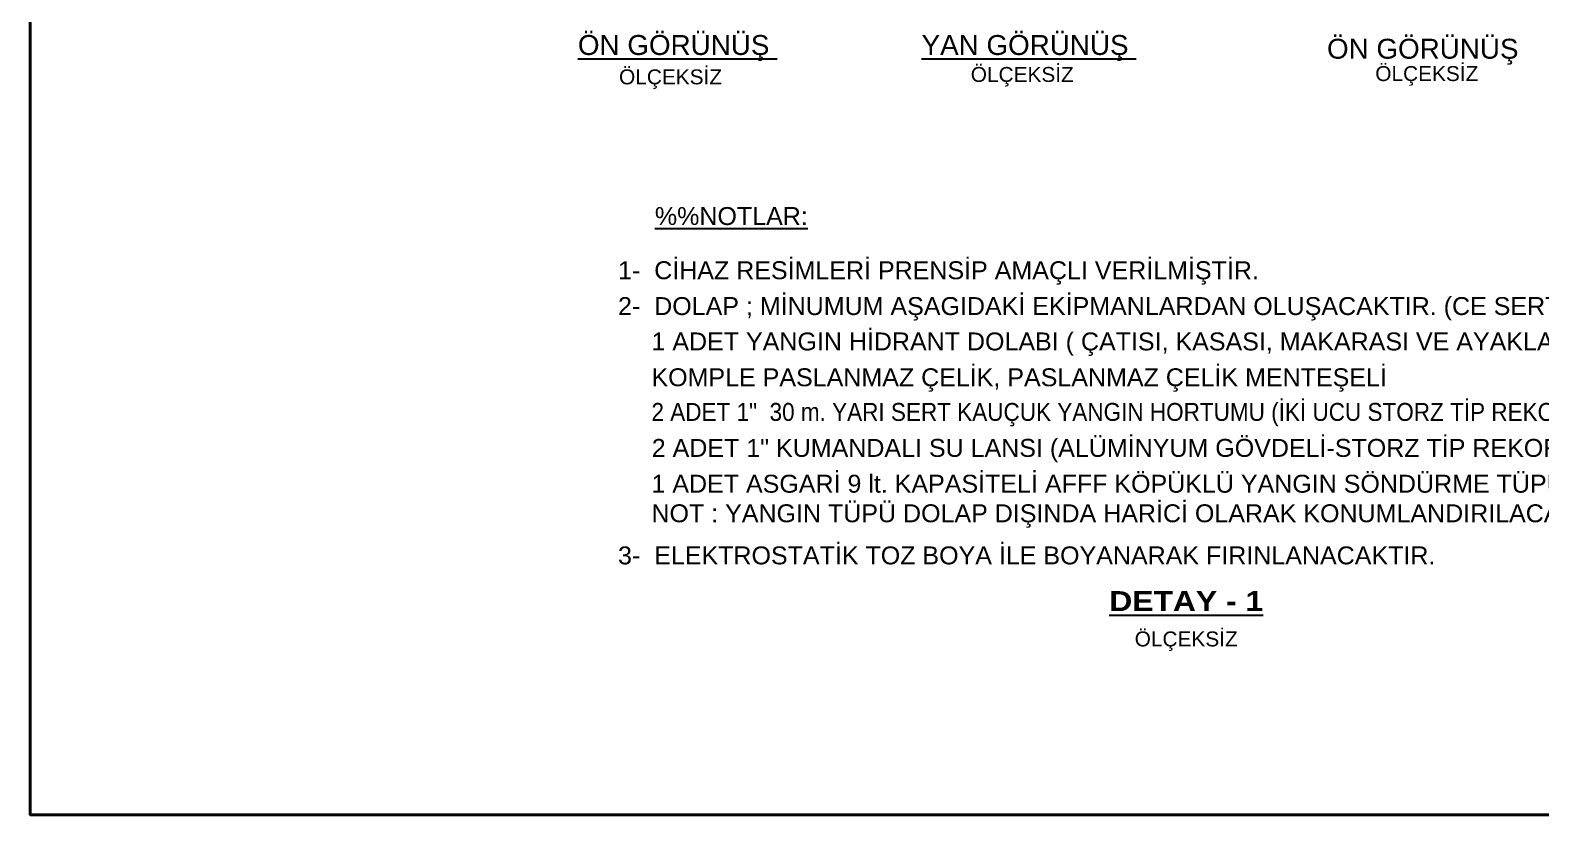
# Model space of a CAD drawing. Header units: centimetres. Extents: x 394264 to 551709, y 50011 to 59011.
# Drawn here: x 542994 to 545019, y 53409 to 54460 of the extents above; entities that cross this region are included whole.
import ezdxf
from ezdxf.enums import TextEntityAlignment as Align

# ---------------------------------------------------------------- set-up
doc = ezdxf.new("R2010")
doc.units = ezdxf.units.CM
for name, color, linetype, lineweight in [('0-KRCN-ANTET', 71, 'Continuous', 30), ('0-KRCN-text-eng', 7, 'Continuous', 30), ('0-KRCN-YNG-DETAY-ÇERÇEVE', 71, 'Continuous', 40), ('0-KRCN-Z-ANTET', 71, 'Continuous', 30)]:
    doc.layers.add(name, color=color, linetype=linetype, lineweight=lineweight)
doc.styles.add('A', font='arial.ttf')
doc.styles.add('style1', font='ariblk.ttf', dxfattribs={"height": 30})
doc.styles.add('TURK', font='arial.ttf')
doc.styles.add('UFUK', font='arial.ttf')

# ---------------------------------------------------------------- blocks, each defined once
blk = doc.blocks.new('G$C0ACCA99D')
at = {"layer": '0-KRCN-YNG-DETAY-ÇERÇEVE'}
blk.add_lwpolyline([(1576.4, 0), (1576.4, -1101.8), (0, -1101.8), (0, 0)], close=True, dxfattribs=at)
at = {"layer": '0-KRCN-ANTET', "color": 7, "linetype": 'Continuous', "style": 'A'}
for p in [(429.3, -607.8, 58309.8), (665.1, -606.2, 58309.8), (936.3, -605.6, 58309.8)]:
    blk.add_text('ÖLÇEKSİZ', height=10, dxfattribs=at).set_placement(p, align=Align.MIDDLE)
at = {"layer": '0-KRCN-text-eng', "color": 7, "style": 'UFUK'}
blk.add_text('%%uÖN GÖRÜNÜŞ ', height=13.34, dxfattribs=at).set_placement((367.2, -592.9, 58309.8))
for s, p in [('%%uYAN GÖRÜNÜŞ ', (597.6, -596.9, 58309.8)), ('ÖN GÖRÜNÜŞ ', (869.4, -599.4, 58309.8))]:
    blk.add_text(s, height=13.34, dxfattribs=at).set_placement(p, align=Align.BOTTOM_LEFT)
at = {"layer": '0-KRCN-Z-ANTET', "style": 'A'}
for s, p in [('%%U%%NOTLAR:', (418.8, -706.8, 58045.7)), ('1-  CİHAZ RESİMLERİ PRENSİP AMAÇLI VERİLMİŞTİR.', (394.1, -743.1, 58045.7)), ('2-  DOLAP ; MİNUMUM AŞAGIDAKİ EKİPMANLARDAN OLUŞACAKTIR. (CE SERTİFİKALI)', (394.1, -767.1, 58045.7)), ('1 ADET YANGIN HİDRANT DOLABI ( ÇATISI, KASASI, MAKARASI VE AYAKLARI İLE BİRLİKTE )', (416.5, -790.8, 58045.7)), ('KOMPLE PASLANMAZ ÇELİK, PASLANMAZ ÇELİK MENTEŞELİ', (416.5, -814.8, 58045.7)), ('2 ADET 1" KUMANDALI SU LANSI (ALÜMİNYUM GÖVDELİ-STORZ TİP REKORLU)', (416.7, -862.1, 58045.7)), ('1 ADET ASGARİ 9 lt. KAPASİTELİ AFFF KÖPÜKLÜ YANGIN SÖNDÜRME TÜPÜ (CE SERTİFİKALI)', (416.5, -886.1, 58045.7)), ('NOT : YANGIN TÜPÜ DOLAP DIŞINDA HARİCİ OLARAK KONUMLANDIRILACAKTIR.', (416.5, -905.9, 58045.7)), ('3-  ELEKTROSTATİK TOZ BOYA İLE BOYANARAK FIRINLANACAKTIR.', (394.1, -934.1, 58045.7))]:
    blk.add_text(s, height=12.006, dxfattribs=at).set_placement(p)
at = {"layer": '0-KRCN-Z-ANTET', "style": 'A', "width": 0.9}
blk.add_text('2 ADET 1"  30 m. YARI SERT KAUÇUK YANGIN HORTUMU (İKİ UCU STORZ TİP REKORLU - KALİTE BELGELİ)', height=12.006, dxfattribs=at).set_placement((416.5, -838, 58045.7))
at = {"layer": '0-KRCN-Z-ANTET'}
for s, height, style, p in [('%%UDETAY - 1', 13.34, 'style1', (775, -958.7, 58309.8)), ('ÖLÇEKSİZ', 10, 'TURK', (775, -984.3, 58309.8))]:
    blk.add_text(s, height=height, dxfattribs=dict(at, style=style)).set_placement(p, align=Align.MIDDLE)
blk = doc.blocks.new('*U236')
at = {"layer": '0-KRCN-YNG-DETAY-ÇERÇEVE', "xscale": 2, "yscale": 2, "zscale": 2}
blk.add_blockref('G$C0ACCA99D', (0, 0), dxfattribs=at)

msp = doc.modelspace()

# ---------------------------------------------------------------- block references
at = {"layer": '0-KRCN-YNG-DETAY-ÇERÇEVE'}
msp.add_blockref('*U236', (542993.8, 55613.1), dxfattribs=at)

doc.saveas('drawing.dxf')
